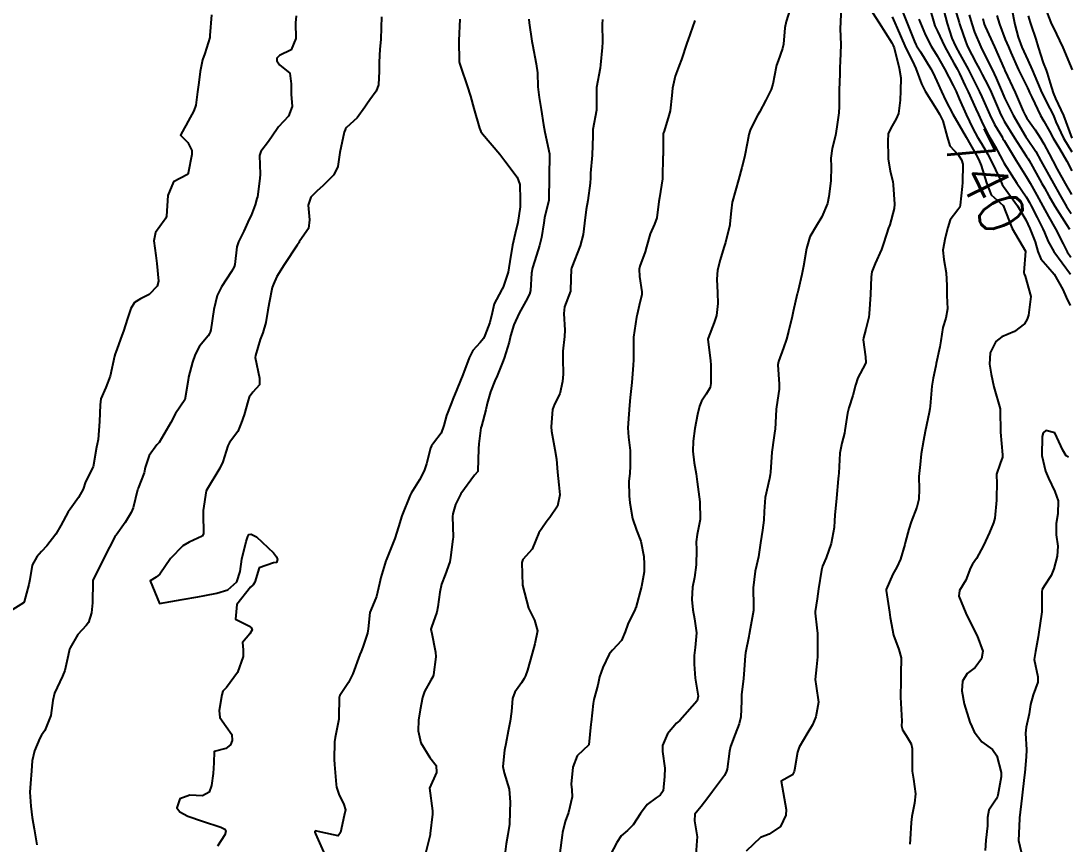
# Model space of a CAD drawing. Header units: metres. Extents: x 298520 to 308411, y 7433745 to 7450750.
# Drawn here: x 301919.1 to 302011.5, y 7441612.7 to 7441685.4 of the extents above; entities that cross this region are included whole.
import ezdxf
from ezdxf.enums import TextEntityAlignment as Align

# ---------------------------------------------------------------- set-up
doc = ezdxf.new("R2010")
doc.units = ezdxf.units.M
doc.header["$LTSCALE"] = 10
for name, color, linetype in [('Cotas', 45, 'Continuous'), ('Curvas de Nivel 1m', 11, 'Continuous'), ('Curvas de Nivel 5m', 15, 'Continuous')]:
    doc.layers.add(name, color=color, linetype=linetype)
doc.styles.add('Style-STANDARD', font='STANDARD.shx')

msp = doc.modelspace()

# ---------------------------------------------------------------- linework, layer by layer
at = {"layer": 'Curvas de Nivel 1m', "flags": 128}
for points, elevation in [([(301986.927, 7441686.327), (301986.596, 7441685.303), (301986.483, 7441684.759), (301986.353, 7441683.306), (301986.281, 7441682.943), (301985.901, 7441681.849), (301985.747, 7441681.459), (301985.706, 7441681.312), (301985.418, 7441679.775), (301985.266, 7441679.316), (301984.8, 7441678.384), (301984.237, 7441677.326), (301984.103, 7441677.074), (301983.842, 7441676.592), (301983.432, 7441675.733), (301983.31, 7441675.338), (301983.179, 7441674.702), (301982.912, 7441673.343), (301982.697, 7441672.439), (301982.385, 7441671.351), (301981.856, 7441669.461), (301981.833, 7441669.359), (301981.745, 7441668.611), (301981.637, 7441667.458), (301981.623, 7441667.361), (301981.247, 7441665.827), (301981.105, 7441665.366), (301980.768, 7441664.293), (301980.543, 7441663.371), (301980.47, 7441662.573), (301980.538, 7441661.371), (301980.584, 7441660.431), (301980.446, 7441659.372), (301980.237, 7441658.763), (301979.704, 7441657.379), (301979.694, 7441657.297), (301979.932, 7441655.377), (301979.948, 7441655.008), (301979.961, 7441653.376), (301979.898, 7441653.036), (301979.549, 7441652.448), (301979.123, 7441651.802), (301978.953, 7441651.389), (301978.768, 7441650.634), (301978.529, 7441649.395), (301978.384, 7441648.279), (301978.367, 7441647.397), (301978.495, 7441646.378), (301978.657, 7441645.392), (301978.75, 7441644.685), (301978.925, 7441643.388), (301978.986, 7441642.934), (301979.007, 7441641.386), (301978.749, 7441640.044), (301978.647, 7441639.391), (301978.684, 7441638.689), (301978.671, 7441637.391), (301978.5, 7441636.249), (301978.328, 7441635.395), (301978.266, 7441634.329), (301978.361, 7441633.394), (301978.527, 7441632.604), (301978.702, 7441631.389), (301978.583, 7441630.091), (301978.488, 7441629.392), (301978.48, 7441628.607), (301978.573, 7441627.39), (301978.836, 7441625.779), (301978.735, 7441625.387), (301977.205, 7441623.63), (301977.084, 7441623.532), (301976.936, 7441623.413), (301976.134, 7441622.48), (301975.679, 7441621.425), (301975.68, 7441620.921), (301975.885, 7441619.423), (301975.879, 7441618.689), (301975.756, 7441617.424), (301975.49, 7441617.064), (301975.124, 7441616.812), (301974.327, 7441616.229), (301973.751, 7441615.45), (301973.093, 7441614.424), (301972.608, 7441613.945), (301972.045, 7441613.47), (301971.661, 7441612.89), (301971.066, 7441611.772)], 744), ([(301991.444, 7441686.731), (301991.383, 7441685.246), (301991.375, 7441684.684), (301991.414, 7441683.245), (301991.374, 7441681.772), (301991.344, 7441681.245), (301991.323, 7441680.681), (301991.281, 7441679.246), (301991.272, 7441677.825), (301991.235, 7441677.246), (301991.072, 7441676.01), (301990.944, 7441675.249), (301990.667, 7441674.107), (301990.529, 7441673.253), (301990.559, 7441672.485), (301990.551, 7441671.252), (301990.365, 7441669.86), (301990.238, 7441669.255), (301989.741, 7441668.072), (301989.232, 7441667.268), (301988.686, 7441666.308), (301988.394, 7441665.28), (301988.134, 7441663.73), (301988.043, 7441663.285), (301987.978, 7441662.986), (301987.657, 7441661.571), (301987.598, 7441661.346), (301987.584, 7441661.291), (301987.216, 7441659.715), (301987.131, 7441659.295), (301986.839, 7441658.08), (301986.626, 7441657.3), (301986.377, 7441656.527), (301985.911, 7441655.307), (301985.871, 7441655.016), (301985.991, 7441653.306), (301985.976, 7441652.886), (301985.739, 7441651.308), (301985.717, 7441651.122), (301985.619, 7441649.309), (301985.608, 7441649.213), (301985.506, 7441648.577), (301985.333, 7441647.312), (301985.215, 7441645.565), (301985.198, 7441645.314), (301985.128, 7441644.983), (301984.761, 7441643.32), (301984.66, 7441642.085), (301984.619, 7441641.322), (301984.509, 7441640.429), (301984.338, 7441639.326), (301984.146, 7441638.094), (301983.983, 7441637.331), (301983.869, 7441636.829), (301983.684, 7441635.335), (301983.721, 7441633.728), (301983.715, 7441633.334), (301983.371, 7441631.406), (301983.356, 7441631.339), (301983.347, 7441631.295), (301983.299, 7441631.059), (301983.018, 7441629.601), (301982.984, 7441629.343), (301982.872, 7441627.728), (301982.829, 7441627.344), (301982.671, 7441625.906), (301982.65, 7441625.346), (301982.603, 7441623.952), (301982.462, 7441623.347), (301982.096, 7441622.449), (301981.685, 7441621.355), (301981.586, 7441620.947), (301981.407, 7441619.357), (301981.35, 7441619.158), (301981.147, 7441618.798), (301980.546, 7441617.958), (301980.102, 7441617.37), (301979.69, 7441616.809), (301979.113, 7441616.05), (301978.793, 7441615.7), (301978.55, 7441615.388), (301978.5, 7441614.792), (301978.759, 7441613.385), (301978.725, 7441613.031), (301978.597, 7441611.387)], 743), ([(301993.956, 7441686.508), (301994.8, 7441685.201), (301995.925, 7441683.418), (301996.046, 7441683.189), (301996.123, 7441682.985), (301996.582, 7441681.183), (301996.711, 7441680.355), (301996.674, 7441679.182), (301996.661, 7441678.382), (301996.511, 7441677.183), (301996.301, 7441676.722), (301995.83, 7441675.902), (301995.611, 7441675.406), (301995.587, 7441675.192), (301995.581, 7441674.953), (301995.601, 7441673.192), (301995.787, 7441672.122), (301996.014, 7441671.188), (301996.046, 7441670.911), (301996.147, 7441669.186), (301996.132, 7441668.804), (301995.735, 7441667.36), (301995.686, 7441667.238), (301995.67, 7441667.191), (301995.19, 7441665.716), (301995.015, 7441665.2), (301994.447, 7441663.965), (301994.16, 7441663.213), (301994.108, 7441662.782), (301994.036, 7441661.214), (301993.932, 7441659.512), (301993.88, 7441659.216), (301993.622, 7441658.169), (301993.421, 7441657.415), (301993.403, 7441657.222), (301993.59, 7441655.72), (301993.622, 7441655.219), (301993.582, 7441655.088), (301992.916, 7441653.88), (301992.709, 7441653.229), (301992.469, 7441652.311), (301992.135, 7441651.234), (301992.02, 7441650.743), (301991.786, 7441649.237), (301991.744, 7441649.005), (301991.502, 7441648.124), (301991.348, 7441647.241), (301991.234, 7441645.474), (301991.216, 7441645.242), (301991.186, 7441644.968), (301991.028, 7441643.244), (301990.902, 7441641.764), (301990.867, 7441641.245), (301990.833, 7441640.672), (301990.582, 7441639.248), (301990.129, 7441638.001), (301989.811, 7441637.256), (301989.712, 7441636.913), (301989.455, 7441635.259), (301989.334, 7441634.375), (301989.17, 7441633.262), (301989.167, 7441633.108), (301989.309, 7441631.822), (301989.352, 7441631.309), (301989.359, 7441631.259), (301989.37, 7441631.191), (301989.366, 7441629.259), (301989.264, 7441628.389), (301989.163, 7441627.261), (301989.244, 7441626.67), (301989.444, 7441625.258), (301989.21, 7441623.977), (301988.909, 7441623.264), (301988.497, 7441622.572), (301987.749, 7441621.282), (301987.608, 7441620.854), (301987.333, 7441619.288), (301987.299, 7441619.141), (301987.149, 7441618.857), (301986.153, 7441618.29), (301986.343, 7441617.298), (301986.613, 7441615.792), (301986.567, 7441615.295), (301986.089, 7441614.304), (301985.086, 7441613.629), (301984.344, 7441613.321), (301983.071, 7441612.113)], 742), ([(301999.266, 7441686.461), (301999.648, 7441685.144), (301999.727, 7441684.929), (301999.936, 7441684.462), (302000.556, 7441683.134), (302001.389, 7441681.637), (302001.69, 7441681.122), (302001.889, 7441680.724), (302002.403, 7441679.637), (302002.65, 7441679.112), (302003.345, 7441677.611), (302003.572, 7441677.103), (302003.837, 7441676.524), (302004.292, 7441675.558), (302004.559, 7441675.089), (302005.031, 7441674.297), (302005.681, 7441673.072), (302005.8, 7441672.853), (302006.95, 7441671.058), (302007.761, 7441669.831), (302008.052, 7441669.341), (302008.211, 7441669.043), (302008.75, 7441668.023), (302009.236, 7441667.027), (302009.381, 7441666.686), (302009.712, 7441665.91), (302010.215, 7441665.015), (302011.683, 7441663.014)], 738), ([(302000.399, 7441686.695), (302000.807, 7441685.131), (302001.223, 7441683.834), (302001.533, 7441683.124), (302001.913, 7441682.43), (302002.655, 7441681.109), (302003.075, 7441680.292), (302003.661, 7441679.102), (302003.867, 7441678.673), (302004.567, 7441677.089), (302004.985, 7441676.233), (302005.671, 7441675.072), (302005.725, 7441674.974), (302005.82, 7441674.813), (302006.887, 7441673.059), (302007.782, 7441671.641), (302008.137, 7441671.045), (302008.713, 7441669.987), (302009.227, 7441669.028), (302009.739, 7441668.113), (302010.362, 7441667.014), (302011.032, 7441665.684), (302011.391, 7441665.003), (302011.698, 7441664.511)], 737), ([(302001.261, 7441687.127), (302001.848, 7441685.216), (302001.879, 7441685.121), (302001.941, 7441684.926), (302002.405, 7441683.59), (302002.607, 7441683.11), (302003.351, 7441681.648), (302003.651, 7441681.094), (302003.735, 7441680.936), (302003.888, 7441680.641), (302004.42, 7441679.634), (302004.67, 7441679.088), (302005.293, 7441677.637), (302005.541, 7441677.075), (302005.64, 7441676.872), (302005.838, 7441676.533), (302006.746, 7441675.061), (302007.806, 7441673.402), (302007.944, 7441673.187), (302008.026, 7441673.047), (302008.324, 7441672.513), (302009.166, 7441671.029), (302009.379, 7441670.636), (302009.762, 7441669.927), (302010.294, 7441669.015), (302011.337, 7441667.396), (302011.581, 7441667.001)], 736), ([(302006.477, 7441686.546), (302006.76, 7441685.062), (302007.07, 7441683.92), (302007.399, 7441683.055), (302007.906, 7441681.89), (302008.305, 7441681.044), (302008.782, 7441679.936), (302009.151, 7441679.031), (302009.852, 7441677.632), (302010.17, 7441677.017), (302010.399, 7441676.453), (302011.06, 7441675.008), (302011.811, 7441673.81)], 732), ([(301935.905, 7441685.91), (301935.768, 7441684.068), (301935.744, 7441683.912), (301935.32, 7441682.498), (301935.106, 7441681.918), (301934.902, 7441680.9), (301934.784, 7441679.921), (301934.675, 7441679.112), (301934.532, 7441677.923), (301934.352, 7441677.418), (301933.832, 7441676.525), (301933.634, 7441676.124), (301933.525, 7441675.933), (301933.161, 7441675.285), (301933.81, 7441674.643), (301934.158, 7441673.926), (301934.159, 7441673.567), (301933.853, 7441671.929), (301933.837, 7441671.875), (301933.781, 7441671.823), (301932.566, 7441671.153), (301932.062, 7441669.955), (301931.921, 7441668.144), (301931.866, 7441667.958), (301931.823, 7441667.867), (301931.73, 7441667.749), (301930.975, 7441666.707), (301930.828, 7441665.969), (301930.989, 7441664.668), (301931.091, 7441663.966), (301931.232, 7441662.4), (301931.124, 7441661.965), (301930.399, 7441661.226), (301929.646, 7441660.843), (301929.117, 7441660.509), (301928.788, 7441659.988), (301928.5, 7441659.115), (301928.135, 7441657.995), (301928.005, 7441657.598), (301927.59, 7441656.463), (301927.451, 7441656.136), (301927.402, 7441656.003), (301927.356, 7441655.779), (301926.977, 7441654.009), (301926.569, 7441653.031), (301926.151, 7441652.021), (301926.071, 7441651.485), (301926.039, 7441650.022), (301925.914, 7441648.44), (301925.823, 7441648.025), (301925.762, 7441647.753), (301925.463, 7441646.03), (301924.8, 7441644.686), (301924.589, 7441644.039), (301924.165, 7441643.314), (301923.425, 7441642.293), (301923.271, 7441642.052), (301922.614, 7441640.853), (301922.165, 7441640.068), (301921.383, 7441639.053), (301920.916, 7441638.547), (301920.492, 7441638.089), (301920.099, 7441637.359), (301919.865, 7441636.095), (301919.792, 7441635.65), (301919.381, 7441634.099), (301919.362, 7441634.06), (301919.322, 7441634.014), (301918.142, 7441633.284)], 751), ([(301950.912, 7441685.73), (301950.875, 7441684.789), (301950.841, 7441683.731), (301950.766, 7441682.876), (301950.688, 7441681.732), (301950.692, 7441680.925), (301950.637, 7441679.732), (301950.429, 7441679.173), (301949.859, 7441678.392), (301949.594, 7441678.005), (301949.44, 7441677.744), (301948.763, 7441676.827), (301947.826, 7441675.963), (301947.738, 7441675.847), (301947.699, 7441675.762), (301947.608, 7441675.551), (301947.232, 7441673.769), (301947.047, 7441672.508), (301946.683, 7441671.776), (301945.764, 7441670.855), (301945.208, 7441670.346), (301944.666, 7441669.801), (301944.437, 7441669.113), (301944.542, 7441667.802), (301944.461, 7441667.063), (301943.705, 7441665.963), (301943.651, 7441665.864), (301943.624, 7441665.811), (301943.457, 7441665.57), (301942.302, 7441663.831), (301941.673, 7441662.823), (301941.363, 7441662.146), (301941.269, 7441661.844), (301940.988, 7441660.501), (301940.878, 7441659.848), (301940.701, 7441658.77), (301940.428, 7441657.852), (301940.207, 7441657.251), (301939.783, 7441655.858), (301939.767, 7441655.673), (301940.136, 7441653.854), (301940.152, 7441653.259), (301939.55, 7441652.618), (301939.239, 7441652.17), (301939.127, 7441651.864), (301938.772, 7441650.619), (301938.529, 7441649.87), (301938.236, 7441649.143), (301937.496, 7441648.168), (301937.337, 7441647.882), (301936.891, 7441646.469), (301936.654, 7441645.892), (301935.443, 7441643.91), (301935.181, 7441642.157), (301935.174, 7441641.912), (301935.204, 7441640.104), (301935.086, 7441639.913), (301933.929, 7441639.383), (301933.384, 7441639.062), (301932.281, 7441637.946), (301931.359, 7441636.564), (301931.035, 7441636.285), (301930.494, 7441635.969), (301931.323, 7441633.96), (301933.327, 7441634.332), (301934.705, 7441634.541), (301935.33, 7441634.661), (301936.362, 7441634.87), (301937.336, 7441635.177), (301938.151, 7441635.878), (301938.439, 7441636.791), (301938.573, 7441637.872), (301938.967, 7441639.445), (301939.101, 7441639.863), (301939.208, 7441640.05), (301939.396, 7441640.074), (301939.884, 7441639.855), (301941.379, 7441638.436), (301941.626, 7441638.086), (301941.725, 7441637.835), (301941.632, 7441637.573), (301941.369, 7441637.553), (301940.111, 7441637.103), (301939.728, 7441635.856), (301939.586, 7441635.612), (301939.338, 7441635.402), (301938.146, 7441633.878), (301938.011, 7441632.58), (301939.304, 7441631.929), (301939.394, 7441631.859), (301939.506, 7441631.652), (301939.294, 7441631.276), (301938.64, 7441630.512), (301938.694, 7441629.869), (301938.693, 7441629.295), (301938.188, 7441627.876), (301937.24, 7441626.568), (301936.902, 7441626.228), (301936.818, 7441625.894), (301936.574, 7441624.535), (301936.639, 7441623.896), (301937.195, 7441623.108), (301937.711, 7441622.405), (301937.724, 7441621.882), (301937.57, 7441621.491), (301937.172, 7441621.18), (301936.146, 7441620.922), (301936.103, 7441619.901), (301936.066, 7441618.978), (301935.903, 7441617.902), (301935.712, 7441617.319), (301935.124, 7441617.007), (301933.987, 7441617.059), (301933.121, 7441616.718), (301932.861, 7441615.934), (301933.108, 7441615.578), (301933.821, 7441615.204), (301935.096, 7441614.766), (301936.74, 7441614.242), (301937.085, 7441614.053), (301937.174, 7441613.889), (301937.08, 7441613.564), (301936.422, 7441612.544)], 749), ([(301957.808, 7441685.509), (301957.721, 7441683.643), (301957.766, 7441681.77), (301957.784, 7441681.642), (301957.805, 7441681.554), (301957.889, 7441681.281), (301958.465, 7441679.634), (301958.758, 7441678.737), (301959.055, 7441677.628), (301959.535, 7441675.915), (301959.667, 7441675.622), (301959.821, 7441675.407), (301961.328, 7441673.605), (301961.794, 7441673.028), (301962.879, 7441671.583), (301963.105, 7441670.919), (301963.142, 7441669.579), (301963.134, 7441668.966), (301962.94, 7441667.582), (301962.686, 7441666.618), (301962.47, 7441665.588), (301962.236, 7441664.14), (301962.145, 7441663.593), (301962.063, 7441663.208), (301961.658, 7441661.96), (301961.552, 7441661.704), (301961.487, 7441661.602), (301960.832, 7441660.417), (301960.665, 7441659.61), (301960.469, 7441658.767), (301960.025, 7441657.616), (301959.893, 7441657.333), (301959.603, 7441656.984), (301958.945, 7441656.277), (301958.626, 7441655.634), (301958.074, 7441654.149), (301957.879, 7441653.645), (301957.555, 7441652.842), (301957.203, 7441651.997), (301957.065, 7441651.655), (301956.633, 7441650.552), (301956.391, 7441649.661), (301956.175, 7441648.995), (301955.497, 7441648.12), (301955.304, 7441647.863), (301955.234, 7441647.673), (301954.874, 7441646.274), (301954.659, 7441645.678), (301954.264, 7441644.873), (301953.529, 7441643.689), (301953.497, 7441643.635), (301953.441, 7441643.514), (301952.688, 7441641.701), (301952.39, 7441640.724), (301952.083, 7441639.71), (301951.375, 7441637.935), (301951.31, 7441637.785), (301951.28, 7441637.721), (301950.829, 7441636.247), (301950.711, 7441635.726), (301950.473, 7441634.587), (301950.101, 7441633.732), (301949.878, 7441633.174), (301949.721, 7441631.736), (301949.679, 7441631.354), (301949.28, 7441630.212), (301949.154, 7441629.863), (301949.108, 7441629.742), (301948.985, 7441629.459), (301948.358, 7441627.753), (301948.004, 7441626.996), (301947.224, 7441625.851), (301947.191, 7441625.803), (301947.181, 7441625.77), (301947.133, 7441623.841), (301947.129, 7441623.771), (301946.811, 7441622.149), (301946.76, 7441621.774), (301946.727, 7441620.207), (301946.753, 7441619.774), (301946.909, 7441617.998), (301946.936, 7441617.772), (301947.127, 7441617.143), (301947.578, 7441616.223), (301947.715, 7441615.761), (301947.615, 7441615.252), (301947.285, 7441613.767), (301947.08, 7441613.47), (301945.582, 7441613.785), (301945.085, 7441613.917), (301945.025, 7441613.85), (301945.019, 7441613.791), (301945.081, 7441613.635), (301945.896, 7441611.782)], 748), ([(301963.888, 7441685.516), (301963.939, 7441685.187), (301964.166, 7441683.568), (301964.212, 7441683.274), (301964.549, 7441681.563), (301964.652, 7441680.796), (301964.702, 7441679.562), (301964.803, 7441678.621), (301964.98, 7441677.559), (301965.181, 7441676.208), (301965.301, 7441675.555), (301965.707, 7441673.647), (301965.717, 7441673.551), (301965.687, 7441671.638), (301965.69, 7441671.551), (301965.666, 7441669.639), (301965.651, 7441669.551), (301965.288, 7441668.004), (301965.214, 7441667.555), (301965.015, 7441666.255), (301964.833, 7441665.559), (301964.562, 7441664.694), (301964.223, 7441663.565), (301964.135, 7441663.107), (301964.033, 7441661.566), (301963.97, 7441661.246), (301963.643, 7441660.627), (301963.048, 7441659.579), (301962.572, 7441658.536), (301962.289, 7441657.59), (301962.165, 7441657.031), (301961.713, 7441655.598), (301961.579, 7441655.241), (301961.115, 7441654.057), (301960.913, 7441653.607), (301960.516, 7441652.647), (301960.233, 7441651.613), (301960.11, 7441651.039), (301959.712, 7441649.618), (301959.676, 7441649.454), (301959.497, 7441648.042), (301959.469, 7441647.62), (301959.408, 7441645.677), (301959.392, 7441645.621), (301959.113, 7441645.279), (301957.909, 7441643.643), (301957.433, 7441642.688), (301957.193, 7441641.884), (301957.164, 7441641.653), (301957.217, 7441639.831), (301957.204, 7441639.652), (301957, 7441638.031), (301956.925, 7441637.654), (301956.511, 7441636.503), (301956.191, 7441635.662), (301956.033, 7441634.966), (301955.861, 7441633.665), (301955.771, 7441633.212), (301955.305, 7441631.867), (301955.266, 7441631.707), (301955.264, 7441631.67), (301955.3, 7441631.454), (301955.658, 7441629.666), (301955.686, 7441629.248), (301955.494, 7441627.668), (301955.434, 7441627.485), (301955.246, 7441627.191), (301954.699, 7441626.208), (301954.53, 7441625.677), (301954.311, 7441624.58), (301954.179, 7441623.68), (301954.143, 7441622.731), (301954.38, 7441621.678), (301955.164, 7441620.38), (301955.72, 7441619.664), (301955.763, 7441619.047), (301955.133, 7441617.67), (301955.398, 7441615.667), (301955.386, 7441615.39), (301955.207, 7441613.669), (301955.192, 7441613.559), (301955.077, 7441613.089), (301954.733, 7441611.675)], 747), ([(301970.406, 7441685.495), (301970.362, 7441685.073), (301970.398, 7441683.495), (301970.38, 7441683.031), (301970.229, 7441681.497), (301970.189, 7441681.198), (301969.873, 7441679.5), (301969.853, 7441677.5), (301969.543, 7441675.787), (301969.536, 7441675.504), (301969.551, 7441675.234), (301969.483, 7441673.505), (301969.347, 7441671.939), (301969.328, 7441671.507), (301969.308, 7441671.046), (301969.099, 7441669.51), (301968.967, 7441668.733), (301968.821, 7441667.514), (301968.704, 7441666.53), (301968.433, 7441665.519), (301967.684, 7441663.637), (301967.651, 7441663.563), (301967.644, 7441663.53), (301967.587, 7441661.598), (301967.573, 7441661.531), (301967.046, 7441660.129), (301966.994, 7441659.536), (301967.081, 7441658.073), (301967.051, 7441657.536), (301966.903, 7441656.227), (301966.907, 7441655.537), (301966.922, 7441654.184), (301966.871, 7441653.537), (301966.63, 7441652.461), (301966.162, 7441651.544), (301965.988, 7441651.093), (301965.858, 7441649.547), (301965.89, 7441649.165), (301966.197, 7441647.543), (301966.33, 7441646.692), (301966.434, 7441645.54), (301966.551, 7441644.44), (301966.64, 7441643.538), (301966.431, 7441642.542), (301965.744, 7441641.547), (301965.597, 7441641.371), (301965.417, 7441641.142), (301964.769, 7441640.19), (301964.524, 7441639.559), (301964.184, 7441638.763), (301963.376, 7441637.844), (301963.28, 7441637.571), (301963.343, 7441635.57), (301963.859, 7441633.565), (301964.389, 7441632.482), (301964.671, 7441631.556), (301964.436, 7441630.408), (301964.205, 7441629.561), (301963.769, 7441628.083), (301963.595, 7441627.575), (301963.49, 7441627.336), (301963.244, 7441626.973), (301962.661, 7441626.156), (301962.464, 7441625.588), (301962.369, 7441624.431), (301962.257, 7441623.589), (301962.078, 7441622.707), (301961.872, 7441621.593), (301961.755, 7441621.014), (301961.609, 7441619.595), (301961.724, 7441619.017), (301962.165, 7441617.59), (301962.262, 7441616.443), (301962.232, 7441615.589), (301962.194, 7441614.487), (301962.04, 7441613.59), (301961.893, 7441612.773), (301961.743, 7441611.593)], 746), ([(301995.948, 7441685.717), (301996.198, 7441685.187), (301996.386, 7441684.738), (301997.073, 7441683.179), (301997.898, 7441681.489), (301998.039, 7441681.168), (301998.539, 7441679.82), (301998.862, 7441679.155), (301999.849, 7441677.568), (302000.112, 7441677.137), (302000.408, 7441676.563), (302000.789, 7441675.13), (302001.033, 7441674.345), (302001.807, 7441673.52), (302002.062, 7441673.117), (302002.174, 7441672.74), (302002.154, 7441671.116), (302002.12, 7441670.766), (302001.952, 7441669.118), (302001.924, 7441668.945), (302001.749, 7441668.692), (302001.06, 7441667.806), (302000.871, 7441667.129), (302000.627, 7441666.223), (302000.432, 7441665.133), (302000.514, 7441664.312), (302000.727, 7441663.13), (302000.771, 7441662.024), (302000.768, 7441661.129), (302000.818, 7441659.952), (302000.673, 7441659.13), (302000.433, 7441658.323), (302000.239, 7441657.134), (302000.141, 7441656.598), (301999.837, 7441655.137), (301999.796, 7441654.923), (301999.57, 7441653.855), (301999.46, 7441653.142), (301999.314, 7441651.365), (301999.279, 7441651.144), (301999.201, 7441650.816), (301998.872, 7441649.15), (301998.707, 7441648.354), (301998.509, 7441647.155), (301998.409, 7441646.226), (301998.317, 7441645.157), (301998.342, 7441644.047), (301998.313, 7441643.157), (301998.139, 7441642.452), (301997.626, 7441641.167), (301997.407, 7441640.536), (301997.124, 7441639.444), (301997.058, 7441639.173), (301996.679, 7441637.878), (301996.351, 7441637.18), (301996.001, 7441636.546), (301995.42, 7441635.189), (301995.416, 7441635.116), (301995.719, 7441633.186), (301995.767, 7441632.735), (301996.068, 7441631.182), (301996.552, 7441629.905), (301996.736, 7441629.175), (301996.718, 7441627.716), (301996.729, 7441627.175), (301996.692, 7441625.715), (301996.707, 7441625.175), (301996.808, 7441623.573), (301996.782, 7441623.174), (301996.849, 7441622.823), (301997.194, 7441622.308), (301997.612, 7441621.59), (301997.724, 7441621.165), (301997.717, 7441620.622), (301997.719, 7441619.164), (301997.831, 7441618.478), (301998.004, 7441617.161), (301997.932, 7441616.351), (301997.688, 7441615.164), (301997.613, 7441614.65), (301997.55, 7441613.165), (301997.512, 7441612.732)], 741), ([(301998.309, 7441685.527), (301998.452, 7441685.162), (301998.89, 7441684.113), (301999.394, 7441683.148), (301999.91, 7441682.286), (302000.58, 7441681.133), (302001.334, 7441679.67), (302001.592, 7441679.123), (302001.863, 7441678.492), (302002.464, 7441677.114), (302003.061, 7441675.877), (302003.484, 7441675.103), (302003.817, 7441674.539), (302004.361, 7441673.644), (302004.659, 7441673.087), (302005.47, 7441671.382), (302005.587, 7441671.073), (302005.64, 7441670.94), (302005.77, 7441670.766), (302006.993, 7441669.058), (302007.735, 7441667.829), (302008.103, 7441667.044), (302008.556, 7441665.882), (302008.805, 7441665.033), (302009.05, 7441664.383), (302009.689, 7441663.673), (302010.245, 7441663.014), (302010.991, 7441661.679), (302011.295, 7441661.004), (302011.645, 7441660.256)], 739), ([(302003.948, 7441685.59), (302004.074, 7441685.089), (302004.158, 7441684.871), (302004.965, 7441683.08), (302005.832, 7441681.133), (302005.861, 7441681.07), (302005.871, 7441681.049), (302005.892, 7441681.002), (302006.793, 7441679.061), (302007.507, 7441677.395), (302007.67, 7441677.052), (302007.84, 7441676.777), (302008.552, 7441675.761), (302009.022, 7441675.032), (302009.323, 7441674.532), (302009.809, 7441673.638), (302010.133, 7441673.017), (302010.508, 7441672.297), (302011.209, 7441671.006), (302011.764, 7441670.064)], 734), ([(302005.195, 7441685.833), (302005.407, 7441685.075), (302005.929, 7441683.727), (302006.205, 7441683.067), (302006.417, 7441682.564), (302007.098, 7441681.058), (302007.877, 7441679.473), (302008.01, 7441679.184), (302008.073, 7441679.047), (302008.263, 7441678.648), (302009.042, 7441677.032), (302009.334, 7441676.524), (302009.829, 7441675.629), (302010.16, 7441675.017), (302010.703, 7441674.122), (302011.364, 7441673.004), (302011.79, 7441672.147)], 733), ([(302007.951, 7441685.825), (302008.121, 7441685.223), (302008.178, 7441685.046), (302008.633, 7441683.743), (302008.842, 7441683.036), (302009.275, 7441681.657), (302009.537, 7441681.025), (302009.634, 7441680.767), (302009.881, 7441679.86), (302010.138, 7441679.017), (302010.365, 7441678.515), (302011.075, 7441677.008), (302011.808, 7441675.015)], 731), ([(302011.491, 7441646.884), (302011.303, 7441647.002), (302011.017, 7441647.486), (302010.312, 7441649.012), (302009.515, 7441649.227), (302009.266, 7441649.024), (302009.191, 7441648.706), (302009.143, 7441647.025), (302009.472, 7441645.648), (302009.742, 7441645.017), (302010.293, 7441643.859), (302010.6, 7441643.013), (302010.57, 7441641.869), (302010.423, 7441641.015), (302010.42, 7441640.031), (302010.568, 7441639.012), (302010.513, 7441638.142), (302010.219, 7441637.017), (302009.962, 7441636.423), (302009.35, 7441635.498), (302009.182, 7441635.195), (302009.153, 7441635.032), (302009.141, 7441633.216), (302009.124, 7441633.032), (302008.884, 7441631.45), (302008.834, 7441631.035), (302008.595, 7441629.721), (302008.477, 7441629.038), (302008.805, 7441627.487), (302008.805, 7441627.034), (302008.374, 7441625.9), (302008.164, 7441625.041), (302008.035, 7441624.222), (302007.764, 7441623.044), (302007.719, 7441622.521), (302007.789, 7441621.044), (302007.774, 7441620.444), (302007.644, 7441619.045), (302007.592, 7441618.602), (302007.417, 7441617.047), (302007.39, 7441616.786), (302007.192, 7441615.049), (302007.184, 7441614.967), (302007.083, 7441613.05), (302007.556, 7441611.045)], 739)]:
    msp.add_lwpolyline(points, dxfattribs=dict(at, elevation=elevation))
at = {"layer": 'Curvas de Nivel 5m', "flags": 128}
for points, elevation in [([(301996.792, 7441686.344), (301997.27, 7441685.177), (301997.927, 7441683.539), (301998.034, 7441683.278), (301998.096, 7441683.167), (301998.443, 7441682.635), (301999.372, 7441681.148), (301999.549, 7441680.805), (301999.882, 7441680.051), (302000.288, 7441679.136), (302000.674, 7441678.319), (302001.308, 7441677.125), (302001.834, 7441676.217), (302002.477, 7441675.113), (302003.349, 7441673.563), (302003.584, 7441673.102), (302003.796, 7441672.607), (302004.272, 7441671.093), (302004.697, 7441670.02), (302005.753, 7441669.07), (302006.537, 7441667.062), (302007.703, 7441665.05), (302007.578, 7441663.157), (302007.591, 7441663.051), (302007.68, 7441662.83), (302008.174, 7441661.042), (302007.981, 7441659.389), (302007.857, 7441659.047), (302007.629, 7441658.63), (302006.732, 7441657.948), (302005.617, 7441657.486), (302005.109, 7441657.078), (302004.598, 7441656.085), (302004.544, 7441655.086), (302004.679, 7441654.188), (302004.925, 7441653.08), (302005.474, 7441651.131), (302005.484, 7441651.071), (302005.475, 7441651.013), (302005.513, 7441649.07), (302005.682, 7441647.068), (302005.673, 7441646.886), (302005.482, 7441646.311), (302005.16, 7441645.382), (302005.158, 7441645.075), (302005.184, 7441644.798), (302005.145, 7441643.074), (302005.004, 7441641.491), (302004.9, 7441641.078), (302004.536, 7441640.215), (302004.019, 7441639.091), (302003.381, 7441637.948), (302003.035, 7441637.445), (302002.869, 7441637.105), (302002.446, 7441636.02), (302001.889, 7441635.115), (302001.836, 7441634.616), (302002.434, 7441633.109), (302003.297, 7441631.374), (302003.44, 7441631.098), (302003.949, 7441629.759), (302003.83, 7441629.092), (302003.265, 7441628.325), (302002.566, 7441627.8), (302002.144, 7441627.111), (302002.091, 7441626.261), (302002.287, 7441625.109), (302002.808, 7441623.503), (302002.977, 7441623.102), (302003.198, 7441622.64), (302003.856, 7441621.757), (302004.792, 7441621.076), (302005.175, 7441620.514), (302005.551, 7441619.066), (302005.557, 7441618.658), (302005.28, 7441617.069), (302005.25, 7441616.949), (302005.127, 7441616.708), (302004.468, 7441615.724), (302004.366, 7441615.081), (302004.352, 7441614.338), (302004.202, 7441613.083), (302004.155, 7441612.165)], 740), ([(302009.455, 7441686.525), (302009.945, 7441685.223), (302010.038, 7441685.019), (302010.151, 7441684.807), (302010.997, 7441683.009), (302011.839, 7441681.056)], 730), ([(301943.359, 7441685.819), (301943.323, 7441685.205), (301943.336, 7441683.819), (301942.932, 7441682.801), (301941.9, 7441682.305), (301941.667, 7441682.071), (301941.665, 7441681.842), (301941.889, 7441681.488), (301942.824, 7441680.768), (301942.933, 7441679.824), (301942.947, 7441678.907), (301943.025, 7441677.822), (301942.703, 7441676.964), (301941.826, 7441676.022), (301941.743, 7441675.922), (301941.697, 7441675.841), (301940.935, 7441674.726), (301940.265, 7441673.855), (301940.151, 7441673.503), (301940.184, 7441671.856), (301940.169, 7441671.464), (301939.953, 7441669.858), (301939.913, 7441669.697), (301939.746, 7441669.152), (301939.39, 7441668.21), (301939.236, 7441667.865), (301938.767, 7441666.82), (301938.273, 7441665.874), (301938.132, 7441665.442), (301937.953, 7441663.877), (301937.897, 7441663.662), (301937.677, 7441663.265), (301936.774, 7441661.893), (301936.402, 7441661.149), (301936.101, 7441659.903), (301935.833, 7441658.124), (301935.792, 7441657.907), (301935.742, 7441657.777), (301935.608, 7441657.583), (301934.843, 7441656.668), (301934.465, 7441655.921), (301934.231, 7441655.268), (301933.887, 7441653.927), (301933.832, 7441653.655), (301933.543, 7441651.93), (301932.73, 7441650.737), (301932.31, 7441649.948), (301931.499, 7441648.529), (301931.275, 7441648.182), (301931.095, 7441647.964), (301930.415, 7441647.035), (301930.062, 7441645.974), (301929.952, 7441645.481), (301929.445, 7441644.141), (301929.394, 7441644.03), (301929.38, 7441643.981), (301928.998, 7441642.414), (301928.817, 7441641.986), (301928.281, 7441641.12), (301927.492, 7441639.999), (301927.45, 7441639.942), (301927.391, 7441639.847), (301926.442, 7441638.014), (301925.564, 7441636.236), (301925.451, 7441636.029), (301925.434, 7441635.947), (301925.413, 7441634.029), (301925.314, 7441633.138), (301925.045, 7441632.293), (301924.842, 7441632.035), (301924.109, 7441631.223), (301923.424, 7441630.048), (301923.388, 7441629.933), (301923.266, 7441629.378), (301922.956, 7441628.054), (301922.753, 7441627.563), (301922.044, 7441626.068), (301921.897, 7441625.396), (301921.717, 7441624.072), (301921.19, 7441622.76), (301920.91, 7441622.358), (301920.757, 7441622.084), (301920.298, 7441620.957), (301920.079, 7441620.091), (301920.025, 7441619.21), (301919.936, 7441618.092), (301919.892, 7441617.325), (301919.959, 7441616.092), (301920.089, 7441615.099), (301920.258, 7441614.088), (301920.49, 7441612.664)], 750), ([(301978.537, 7441685.401), (301977.925, 7441683.64), (301977.854, 7441683.48), (301977.828, 7441683.411), (301977.354, 7441681.962), (301977.156, 7441681.417), (301976.812, 7441680.492), (301976.584, 7441679.423), (301976.517, 7441678.773), (301976.352, 7441677.425), (301976.261, 7441677.012), (301975.826, 7441675.638), (301975.771, 7441675.483), (301975.763, 7441675.431), (301975.734, 7441673.5), (301975.733, 7441673.431), (301975.7, 7441671.505), (301975.692, 7441671.431), (301975.422, 7441669.767), (301975.378, 7441669.434), (301975.18, 7441667.994), (301974.992, 7441667.437), (301974.592, 7441666.569), (301974.282, 7441665.444), (301974.161, 7441664.983), (301973.686, 7441663.741), (301973.632, 7441663.451), (301973.674, 7441662.823), (301973.87, 7441661.448), (301973.861, 7441661.238), (301973.641, 7441660.264), (301973.455, 7441659.453), (301973.404, 7441659.227), (301973.135, 7441657.457), (301973.129, 7441655.918), (301973.133, 7441655.457), (301973.1, 7441654.979), (301972.977, 7441653.459), (301972.851, 7441652.152), (301972.788, 7441651.461), (301972.723, 7441650.66), (301972.629, 7441649.463), (301972.692, 7441648.649), (301972.843, 7441647.46), (301972.851, 7441646.081), (301972.8, 7441645.46), (301972.725, 7441644.731), (301972.739, 7441643.461), (301972.816, 7441642.839), (301973.046, 7441641.464), (301973.408, 7441640.441), (301973.792, 7441639.454), (301974.039, 7441638.109), (301974.081, 7441637.449), (301974.059, 7441636.753), (301973.831, 7441635.453), (301973.324, 7441633.594), (301973.289, 7441633.495), (301973.271, 7441633.461), (301972.643, 7441632.133), (301972.398, 7441631.469), (301972.066, 7441630.697), (301971.278, 7441629.838), (301971.101, 7441629.656), (301970.994, 7441629.483), (301970.433, 7441628.317), (301970.13, 7441627.491), (301969.972, 7441626.762), (301969.645, 7441625.496), (301969.565, 7441625.151), (301969.383, 7441623.498), (301969.367, 7441623.333), (301969.183, 7441621.5), (301968.153, 7441620.53), (301967.772, 7441619.521), (301967.646, 7441618.031), (301967.689, 7441617.522), (301967.73, 7441616.915), (301967.4, 7441615.526), (301967.095, 7441614.719), (301966.857, 7441613.76), (301966.827, 7441613.533), (301966.64, 7441611.962)], 745), ([(302002.75, 7441685.907), (302002.986, 7441685.104), (302003.221, 7441684.386), (302003.762, 7441683.092), (302003.918, 7441682.758), (302004.761, 7441681.081), (302005.125, 7441680.321), (302005.647, 7441679.073), (302005.865, 7441678.566), (302006.633, 7441677.062), (302007.743, 7441675.132), (302007.792, 7441675.05), (302007.822, 7441675.006), (302008.61, 7441673.837), (302009.079, 7441673.031), (302009.784, 7441671.744), (302010.192, 7441671.016), (302010.745, 7441670.028), (302011.335, 7441669.004), (302011.743, 7441668.361)], 735)]:
    msp.add_lwpolyline(points, dxfattribs=dict(at, elevation=elevation))

# ---------------------------------------------------------------- texts
at = {"layer": 'Cotas', "style": 'Style-STANDARD'}
msp.add_text('740', height=4, rotation=296.19607, dxfattribs=at).set_placement((302004.171, 7441671.214, 740), align=Align.MIDDLE_CENTER)

doc.saveas('drawing.dxf')
